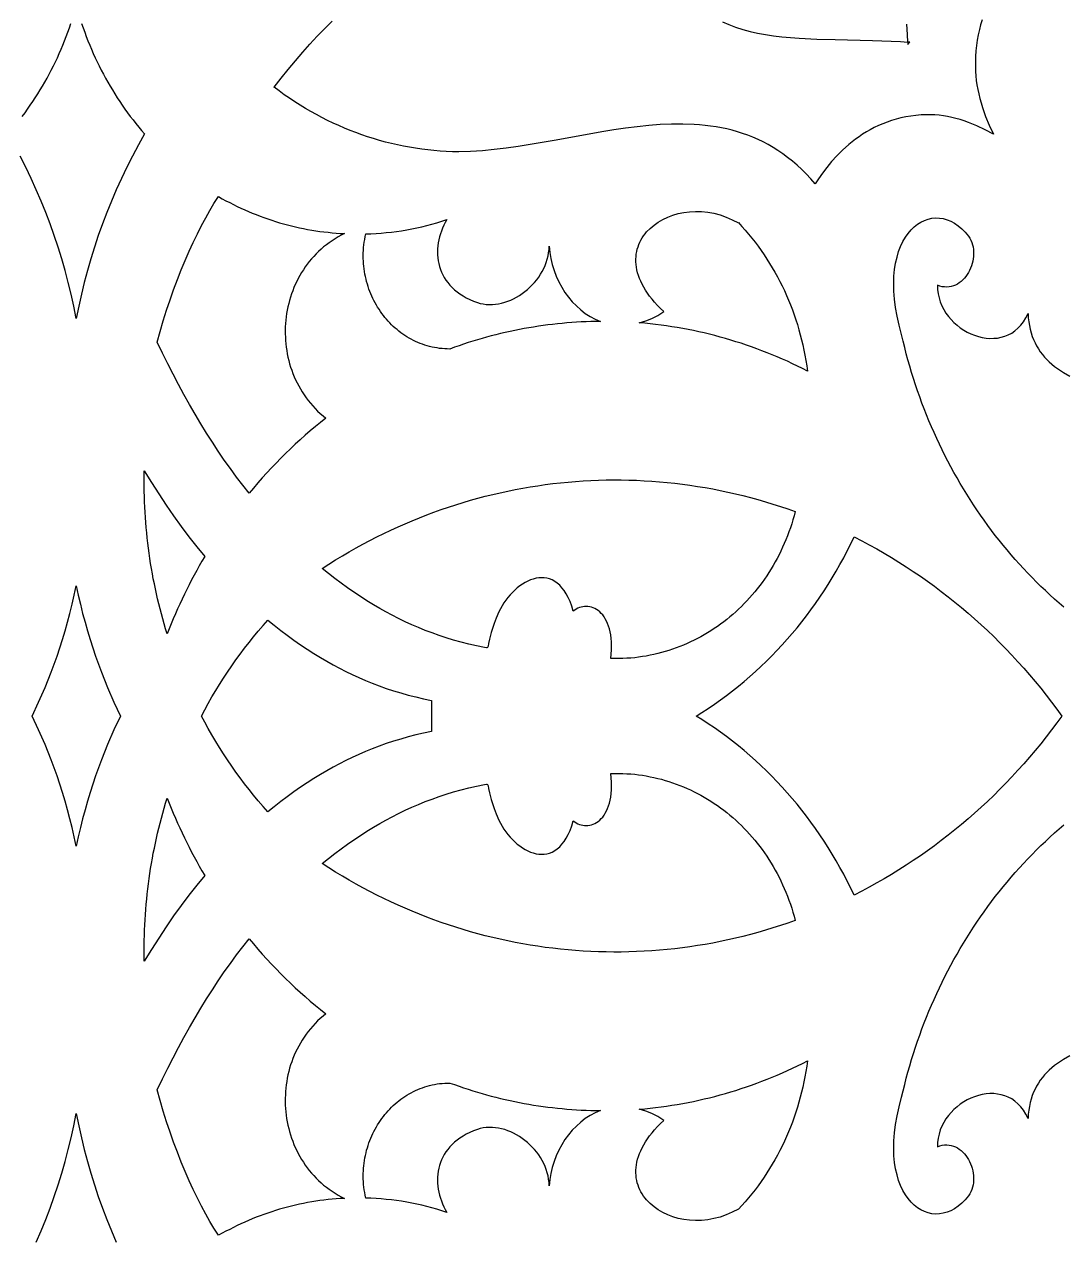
# Model space of a CAD drawing. Extents: x 2655 to 3655, y -2457 to -457.
# Drawn here: x 3139 to 3453.5, y -2090.3 to -1721.8 of the extents above; entities that cross this region are included whole.
import ezdxf

# ---------------------------------------------------------------- set-up
doc = ezdxf.new("R2010")
doc.units = 0
doc.layers.add('LAYER_1', color=18, linetype='CONTINUOUS')

msp = doc.modelspace()

# ---------------------------------------------------------------- linework, layer by layer
at = {"layer": 'LAYER_1'}
for points in [[(3428.84, -1720.48), (3428.41, -1721.94), (3428.02, -1723.45), (3427.68, -1725), (3427.39, -1726.59), (3427.16, -1728.22), (3426.98, -1729.89), (3426.86, -1731.6), (3426.81, -1733.36), (3426.81, -1733.36), (3426.81, -1734.72), (3426.85, -1736.09), (3426.95, -1737.45), (3427.1, -1738.82), (3427.29, -1740.18), (3427.54, -1741.54), (3427.82, -1742.9), (3428.15, -1744.26), (3428.53, -1745.62), (3428.95, -1746.98), (3429.9, -1749.69), (3431.01, -1752.39), (3432.26, -1755.09), (3429.76, -1753.74), (3427.25, -1752.55), (3424.73, -1751.52), (3423.46, -1751.07), (3422.2, -1750.67), (3420.94, -1750.31), (3419.67, -1750), (3418.4, -1749.74), (3417.14, -1749.53), (3415.87, -1749.37), (3414.6, -1749.27), (3413.33, -1749.22), (3412.06, -1749.22), (3412.06, -1749.22), (3410.43, -1749.28), (3408.84, -1749.41), (3407.28, -1749.6), (3405.77, -1749.85), (3404.29, -1750.16), (3402.85, -1750.52), (3401.45, -1750.94), (3400.09, -1751.41), (3398.77, -1751.93), (3397.48, -1752.49), (3396.23, -1753.09), (3395.02, -1753.73), (3393.84, -1754.4), (3392.7, -1755.11), (3391.6, -1755.85), (3390.54, -1756.62), (3388.52, -1758.22), (3386.64, -1759.89), (3384.91, -1761.62), (3383.32, -1763.37), (3381.87, -1765.13), (3380.56, -1766.87), (3379.38, -1768.57), (3378.37, -1770.17), (3378.35, -1770.08), (3377, -1768.56), (3375.63, -1767.11), (3374.25, -1765.74), (3372.85, -1764.45), (3371.43, -1763.24), (3369.99, -1762.1), (3368.54, -1761.03), (3367.07, -1760.03), (3365.59, -1759.1), (3364.09, -1758.24), (3362.57, -1757.44), (3361.05, -1756.71), (3359.5, -1756.03), (3357.94, -1755.42), (3356.37, -1754.86), (3354.79, -1754.36), (3353.19, -1753.92), (3351.58, -1753.52), (3349.96, -1753.18), (3348.33, -1752.88), (3346.69, -1752.63), (3345.03, -1752.43), (3343.36, -1752.27), (3341.69, -1752.15), (3338.31, -1752.02), (3334.89, -1752.04), (3331.44, -1752.19), (3327.95, -1752.46), (3324.44, -1752.82), (3320.91, -1753.27), (3317.35, -1753.79), (3313.77, -1754.37), (3306.58, -1755.64), (3299.34, -1756.96), (3292.08, -1758.22), (3288.46, -1758.79), (3284.83, -1759.3), (3281.22, -1759.73), (3277.61, -1760.08), (3274.02, -1760.33), (3270.45, -1760.46), (3268.57, -1760.42), (3266.69, -1760.34), (3264.82, -1760.22), (3262.96, -1760.07), (3261.09, -1759.87), (3259.24, -1759.64), (3257.39, -1759.37), (3255.55, -1759.06), (3253.71, -1758.72), (3251.88, -1758.34), (3250.06, -1757.92), (3248.25, -1757.46), (3246.45, -1756.97), (3244.66, -1756.44), (3242.87, -1755.87), (3241.1, -1755.27), (3239.34, -1754.63), (3237.59, -1753.96), (3235.85, -1753.25), (3234.13, -1752.5), (3232.41, -1751.72), (3230.71, -1750.91), (3229.03, -1750.06), (3227.36, -1749.17), (3225.7, -1748.25), (3224.06, -1747.29), (3222.43, -1746.3), (3220.82, -1745.28), (3219.23, -1744.22), (3217.66, -1743.13), (3216.1, -1742.01), (3214.59, -1740.87), (3216.71, -1738.16), (3218.87, -1735.47), (3221.05, -1732.85), (3223.24, -1730.29), (3225.44, -1727.81), (3227.66, -1725.4), (3229.89, -1723.07), (3232.13, -1720.83)], [(3156.33, -1721.54), (3156.78, -1722.87), (3157.25, -1724.19), (3157.74, -1725.5), (3158.24, -1726.81), (3158.76, -1728.1), (3159.3, -1729.39), (3159.86, -1730.66), (3160.43, -1731.93), (3161.02, -1733.19), (3161.63, -1734.44), (3162.26, -1735.67), (3162.9, -1736.9), (3163.56, -1738.12), (3164.23, -1739.33), (3164.92, -1740.53), (3165.63, -1741.71), (3166.36, -1742.89), (3167.1, -1744.05), (3167.85, -1745.2), (3168.63, -1746.34), (3169.42, -1747.47), (3170.22, -1748.59), (3171.04, -1749.69), (3171.88, -1750.78), (3172.73, -1751.86), (3173.59, -1752.93), (3174.47, -1753.98), (3175.37, -1755.02), (3173.5, -1758.36), (3171.71, -1761.72), (3170, -1765.1), (3168.37, -1768.49), (3166.81, -1771.91), (3165.34, -1775.34), (3163.94, -1778.8), (3162.62, -1782.27), (3161.38, -1785.77), (3160.21, -1789.28), (3159.11, -1792.82), (3158.09, -1796.38), (3157.14, -1799.96), (3156.26, -1803.56), (3155.45, -1807.19), (3154.71, -1810.84), (3153.96, -1807.19), (3153.15, -1803.56), (3152.27, -1799.96), (3151.32, -1796.38), (3150.3, -1792.82), (3149.2, -1789.28), (3148.03, -1785.77), (3146.79, -1782.27), (3145.47, -1778.8), (3144.07, -1775.34), (3142.6, -1771.91), (3141.04, -1768.49), (3139.41, -1765.1), (3137.7, -1761.72)], [(3138.37, -1749.69), (3139.19, -1748.59), (3139.99, -1747.47), (3140.78, -1746.34), (3141.56, -1745.2), (3142.31, -1744.05), (3143.05, -1742.89), (3143.78, -1741.71), (3144.49, -1740.53), (3145.18, -1739.33), (3145.85, -1738.12), (3146.51, -1736.9), (3147.15, -1735.67), (3147.78, -1734.44), (3148.39, -1733.19), (3148.98, -1731.93), (3149.55, -1730.66), (3150.11, -1729.39), (3150.65, -1728.1), (3151.17, -1726.81), (3151.67, -1725.5), (3152.16, -1724.19), (3152.63, -1722.87), (3153.08, -1721.54)], [(3350.31, -1721.04), (3352.24, -1721.93), (3354.27, -1722.72), (3356.4, -1723.41), (3358.61, -1724.01), (3360.91, -1724.52), (3363.29, -1724.95), (3365.74, -1725.31), (3368.25, -1725.61), (3370.82, -1725.85), (3373.45, -1726.04), (3378.83, -1726.31), (3384.36, -1726.47), (3395.67, -1726.73), (3401.34, -1726.93), (3404.17, -1727.08), (3406.37, -1727.23), (3406.41, -1727.89), (3406.69, -1727.58), (3406.98, -1727.27), (3406.37, -1727.23), (3406.23, -1724.87), (3406.09, -1721.83)], [(3453.62, -1898.28), (3452.2, -1897.06), (3450.79, -1895.82), (3449.4, -1894.55), (3448.03, -1893.27), (3446.67, -1891.97), (3445.33, -1890.66), (3444, -1889.32), (3442.7, -1887.97), (3441.41, -1886.6), (3440.13, -1885.21), (3438.88, -1883.8), (3437.64, -1882.38), (3436.42, -1880.94), (3435.21, -1879.49), (3434.03, -1878.01), (3432.86, -1876.53), (3431.71, -1875.02), (3430.58, -1873.5), (3429.47, -1871.97), (3428.38, -1870.41), (3427.3, -1868.85), (3426.25, -1867.27), (3425.21, -1865.67), (3424.19, -1864.06), (3423.2, -1862.44), (3422.22, -1860.8), (3421.26, -1859.14), (3420.32, -1857.48), (3419.4, -1855.79), (3418.5, -1854.1), (3417.62, -1852.39), (3416.76, -1850.67), (3415.93, -1848.94), (3415.11, -1847.19), (3414.31, -1845.44), (3413.54, -1843.67), (3412.78, -1841.88), (3412.05, -1840.09), (3411.34, -1838.28), (3410.65, -1836.47), (3409.98, -1834.64), (3409.33, -1832.8), (3408.7, -1830.95), (3408.1, -1829.09), (3407.52, -1827.22), (3406.96, -1825.33), (3406.42, -1823.44), (3405.91, -1821.54), (3405.42, -1819.63), (3404.95, -1817.71), (3404.51, -1815.78), (3403.74, -1812.91), (3403.12, -1810.16), (3402.66, -1807.52), (3402.34, -1804.99), (3402.16, -1802.58), (3402.11, -1800.28), (3402.19, -1798.1), (3402.38, -1796.05), (3402.69, -1794.11), (3403.1, -1792.3), (3403.6, -1790.61), (3404.2, -1789.04), (3404.88, -1787.6), (3405.64, -1786.29), (3406.47, -1785.11), (3407.36, -1784.06), (3408.3, -1783.14), (3409.3, -1782.35), (3410.34, -1781.7), (3411.42, -1781.18), (3412.52, -1780.79), (3413.65, -1780.55), (3414.8, -1780.45), (3415.95, -1780.48), (3417.11, -1780.66), (3418.26, -1780.98), (3419.4, -1781.45), (3420.52, -1782.06), (3421.62, -1782.82), (3422.68, -1783.72), (3423.71, -1784.78), (3424.69, -1785.99), (3424.69, -1785.99), (3425.1, -1786.59), (3425.44, -1787.21), (3425.72, -1787.87), (3425.95, -1788.54), (3426.12, -1789.24), (3426.23, -1789.95), (3426.29, -1790.66), (3426.3, -1791.39), (3426.26, -1792.12), (3426.17, -1792.84), (3426.04, -1793.57), (3425.86, -1794.28), (3425.64, -1794.98), (3425.37, -1795.67), (3425.07, -1796.33), (3424.72, -1796.97), (3424.34, -1797.58), (3423.93, -1798.16), (3423.48, -1798.71), (3423, -1799.21), (3422.49, -1799.67), (3421.95, -1800.09), (3421.38, -1800.45), (3420.79, -1800.76), (3420.17, -1801.01), (3419.53, -1801.2), (3418.87, -1801.32), (3418.19, -1801.38), (3417.5, -1801.35), (3416.79, -1801.25), (3416.06, -1801.07), (3415.32, -1800.8), (3415.32, -1800.8), (3415.37, -1802.13), (3415.54, -1803.42), (3415.82, -1804.68), (3416.2, -1805.89), (3416.68, -1807.05), (3417.26, -1808.17), (3417.92, -1809.24), (3418.65, -1810.25), (3419.46, -1811.2), (3420.33, -1812.1), (3421.26, -1812.92), (3422.25, -1813.68), (3423.28, -1814.37), (3424.35, -1814.98), (3425.45, -1815.51), (3426.57, -1815.97), (3427.72, -1816.34), (3428.88, -1816.61), (3430.04, -1816.8), (3431.21, -1816.9), (3432.36, -1816.89), (3433.51, -1816.79), (3434.63, -1816.57), (3435.73, -1816.25), (3436.79, -1815.82), (3437.82, -1815.28), (3438.79, -1814.62), (3439.72, -1813.83), (3440.58, -1812.92), (3441.38, -1811.88), (3442.11, -1810.72), (3442.76, -1809.41), (3442.76, -1809.41), (3442.83, -1810.66), (3442.97, -1811.87), (3443.16, -1813.04), (3443.4, -1814.16), (3443.69, -1815.24), (3444.03, -1816.29), (3444.43, -1817.29), (3444.87, -1818.26), (3445.36, -1819.18), (3445.89, -1820.08), (3446.47, -1820.94), (3447.09, -1821.76), (3447.75, -1822.55), (3448.46, -1823.31), (3449.2, -1824.04), (3449.99, -1824.74), (3450.81, -1825.41), (3451.67, -1826.06), (3453.49, -1827.26), (3455.44, -1828.37)], [(3455.44, -2034.06), (3453.49, -2035.17), (3451.67, -2036.37), (3450.81, -2037.02), (3449.99, -2037.69), (3449.2, -2038.39), (3448.46, -2039.12), (3447.75, -2039.88), (3447.09, -2040.67), (3446.47, -2041.49), (3445.89, -2042.35), (3445.36, -2043.25), (3444.87, -2044.18), (3444.43, -2045.14), (3444.03, -2046.15), (3443.69, -2047.19), (3443.4, -2048.27), (3443.16, -2049.39), (3442.97, -2050.56), (3442.83, -2051.77), (3442.76, -2053.02), (3442.76, -2053.02), (3442.11, -2051.72), (3441.38, -2050.55), (3440.58, -2049.51), (3439.72, -2048.6), (3438.79, -2047.82), (3437.82, -2047.15), (3436.79, -2046.61), (3435.73, -2046.18), (3434.63, -2045.86), (3433.51, -2045.65), (3432.36, -2045.54), (3431.21, -2045.54), (3430.04, -2045.63), (3428.88, -2045.82), (3427.72, -2046.1), (3426.57, -2046.46), (3425.45, -2046.92), (3424.35, -2047.45), (3423.28, -2048.06), (3422.25, -2048.75), (3421.26, -2049.51), (3420.33, -2050.34), (3419.46, -2051.23), (3418.65, -2052.18), (3417.92, -2053.19), (3417.26, -2054.26), (3416.68, -2055.38), (3416.2, -2056.54), (3415.82, -2057.76), (3415.54, -2059.01), (3415.37, -2060.3), (3415.32, -2061.63), (3415.32, -2061.63), (3416.06, -2061.36), (3416.79, -2061.18), (3417.5, -2061.08), (3418.19, -2061.06), (3418.87, -2061.11), (3419.53, -2061.23), (3420.17, -2061.42), (3420.79, -2061.67), (3421.38, -2061.98), (3421.95, -2062.34), (3422.49, -2062.76), (3423, -2063.22), (3423.48, -2063.72), (3423.93, -2064.27), (3424.34, -2064.85), (3424.72, -2065.46), (3425.07, -2066.1), (3425.37, -2066.77), (3425.64, -2067.45), (3425.86, -2068.15), (3426.04, -2068.86), (3426.17, -2069.59), (3426.26, -2070.31), (3426.3, -2071.04), (3426.29, -2071.77), (3426.23, -2072.49), (3426.12, -2073.19), (3425.95, -2073.89), (3425.72, -2074.56), (3425.44, -2075.22), (3425.1, -2075.85), (3424.69, -2076.44), (3424.69, -2076.44), (3423.71, -2077.65), (3422.68, -2078.71), (3421.62, -2079.62), (3420.52, -2080.37), (3419.4, -2080.99), (3418.26, -2081.45), (3417.11, -2081.77), (3415.95, -2081.95), (3414.8, -2081.99), (3413.65, -2081.88), (3412.52, -2081.64), (3411.42, -2081.25), (3410.34, -2080.74), (3409.3, -2080.08), (3408.3, -2079.29), (3407.36, -2078.37), (3406.47, -2077.32), (3405.64, -2076.14), (3404.88, -2074.83), (3404.2, -2073.39), (3403.6, -2071.82), (3403.1, -2070.13), (3402.69, -2068.32), (3402.38, -2066.38), (3402.19, -2064.33), (3402.11, -2062.15), (3402.16, -2059.86), (3402.34, -2057.44), (3402.66, -2054.92), (3403.12, -2052.27), (3403.74, -2049.52), (3404.51, -2046.65), (3404.95, -2044.72), (3405.42, -2042.8), (3405.91, -2040.89), (3406.42, -2038.99), (3406.96, -2037.1), (3407.52, -2035.22), (3408.1, -2033.34), (3408.7, -2031.48), (3409.33, -2029.63), (3409.98, -2027.79), (3410.65, -2025.97), (3411.34, -2024.15), (3412.05, -2022.34), (3412.78, -2020.55), (3413.54, -2018.77), (3414.31, -2017), (3415.11, -2015.24), (3415.93, -2013.49), (3416.76, -2011.76), (3417.62, -2010.04), (3418.5, -2008.33), (3419.4, -2006.64), (3420.32, -2004.96), (3421.26, -2003.29), (3422.22, -2001.64), (3423.2, -2000), (3424.19, -1998.37), (3425.21, -1996.76), (3426.25, -1995.16), (3427.3, -1993.58), (3428.38, -1992.02), (3429.47, -1990.47), (3430.58, -1988.93), (3431.71, -1987.41), (3432.86, -1985.91), (3434.03, -1984.42), (3435.21, -1982.94), (3436.42, -1981.49), (3437.64, -1980.05), (3438.88, -1978.63), (3440.13, -1977.22), (3441.41, -1975.83), (3442.7, -1974.46), (3444, -1973.11), (3445.33, -1971.78), (3446.67, -1970.46), (3448.03, -1969.16), (3449.4, -1967.88), (3450.79, -1966.62), (3452.2, -1965.37), (3453.62, -1964.15)], [(3142.6, -2090.52), (3144.07, -2087.09), (3145.47, -2083.63), (3146.79, -2080.16), (3148.03, -2076.66), (3149.2, -2073.15), (3150.3, -2069.61), (3151.32, -2066.05), (3152.27, -2062.47), (3153.15, -2058.87), (3153.96, -2055.24), (3154.71, -2051.59), (3155.45, -2055.24), (3156.26, -2058.87), (3157.14, -2062.47), (3158.09, -2066.05), (3159.11, -2069.61), (3160.21, -2073.15), (3161.38, -2076.66), (3162.62, -2080.16), (3163.94, -2083.63), (3165.34, -2087.09), (3166.81, -2090.52)]]:
    msp.add_lwpolyline(points, dxfattribs=at)
for points in [[(3214.59, -1740.87), (3214.56, -1740.91), (3214.56, -1740.85)], [(3198.89, -1774.62), (3200.01, -1775.23), (3201.13, -1775.81), (3202.25, -1776.39), (3203.39, -1776.94), (3204.53, -1777.48), (3205.67, -1778), (3206.83, -1778.5), (3207.98, -1778.98), (3209.15, -1779.45), (3210.32, -1779.9), (3211.49, -1780.33), (3212.67, -1780.75), (3213.86, -1781.14), (3215.05, -1781.52), (3216.24, -1781.88), (3217.44, -1782.23), (3218.65, -1782.55), (3219.86, -1782.86), (3221.07, -1783.15), (3222.29, -1783.42), (3223.51, -1783.67), (3224.73, -1783.91), (3225.95, -1784.12), (3227.18, -1784.32), (3228.42, -1784.5), (3229.65, -1784.66), (3230.89, -1784.8), (3232.13, -1784.93), (3233.37, -1785.04), (3234.62, -1785.12), (3235.87, -1785.19), (3234.89, -1785.68), (3233.94, -1786.2), (3233.01, -1786.75), (3232.11, -1787.33), (3231.24, -1787.94), (3230.39, -1788.57), (3229.57, -1789.22), (3228.78, -1789.9), (3228.02, -1790.61), (3227.28, -1791.34), (3226.57, -1792.08), (3225.89, -1792.85), (3225.23, -1793.65), (3224.61, -1794.46), (3224.01, -1795.28), (3223.44, -1796.13), (3222.89, -1796.99), (3222.37, -1797.87), (3221.89, -1798.77), (3221.43, -1799.68), (3220.99, -1800.6), (3220.59, -1801.54), (3220.21, -1802.48), (3219.87, -1803.44), (3219.55, -1804.41), (3219.26, -1805.39), (3219, -1806.37), (3218.76, -1807.37), (3218.56, -1808.37), (3218.38, -1809.37), (3218.24, -1810.39), (3218.12, -1811.4), (3218.03, -1812.42), (3217.97, -1813.44), (3217.95, -1814.47), (3217.95, -1815.49), (3217.98, -1816.52), (3218.03, -1817.54), (3218.12, -1818.56), (3218.24, -1819.58), (3218.39, -1820.6), (3218.57, -1821.61), (3218.78, -1822.62), (3219.02, -1823.62), (3219.28, -1824.61), (3219.58, -1825.6), (3219.91, -1826.57), (3220.27, -1827.54), (3220.66, -1828.5), (3221.08, -1829.45), (3221.54, -1830.39), (3222.02, -1831.31), (3222.53, -1832.22), (3223.08, -1833.11), (3223.65, -1833.99), (3224.26, -1834.86), (3224.89, -1835.71), (3225.56, -1836.54), (3226.26, -1837.35), (3227, -1838.14), (3227.76, -1838.91), (3228.55, -1839.66), (3229.38, -1840.39), (3230.24, -1841.09), (3228.65, -1842.35), (3227.08, -1843.62), (3225.53, -1844.92), (3224, -1846.25), (3222.48, -1847.59), (3220.98, -1848.96), (3219.5, -1850.35), (3218.04, -1851.76), (3216.59, -1853.19), (3215.16, -1854.64), (3213.75, -1856.11), (3212.36, -1857.61), (3210.99, -1859.12), (3209.64, -1860.66), (3208.31, -1862.22), (3206.99, -1863.79), (3205.09, -1861.36), (3203.21, -1858.88), (3201.35, -1856.33), (3199.51, -1853.73), (3197.69, -1851.07), (3195.9, -1848.36), (3194.13, -1845.59), (3192.38, -1842.76), (3190.66, -1839.87), (3188.96, -1836.93), (3187.28, -1833.93), (3185.62, -1830.88), (3183.98, -1827.77), (3182.37, -1824.6), (3180.78, -1821.37), (3179.21, -1818.09), (3180.1, -1814.82), (3181.04, -1811.59), (3182.04, -1808.39), (3183.09, -1805.25), (3184.18, -1802.16), (3185.31, -1799.13), (3186.47, -1796.18), (3187.67, -1793.31), (3188.88, -1790.53), (3190.12, -1787.84), (3191.36, -1785.25), (3192.62, -1782.78), (3193.88, -1780.43), (3195.14, -1778.21), (3196.38, -1776.12), (3197.79, -1774)], [(3343.96, -1778.53), (3345.81, -1778.72), (3347.67, -1779.05), (3349.54, -1779.53), (3351.4, -1780.17), (3353.25, -1780.97), (3355.08, -1781.93), (3355.08, -1781.87), (3356.14, -1783.01), (3357.17, -1784.18), (3358.18, -1785.36), (3359.16, -1786.56), (3360.13, -1787.79), (3361.06, -1789.03), (3361.97, -1790.3), (3362.86, -1791.58), (3363.72, -1792.88), (3364.55, -1794.2), (3365.36, -1795.53), (3366.14, -1796.89), (3366.9, -1798.26), (3367.63, -1799.64), (3368.33, -1801.04), (3369.01, -1802.46), (3369.65, -1803.89), (3370.28, -1805.33), (3370.87, -1806.79), (3371.44, -1808.26), (3371.97, -1809.74), (3372.48, -1811.24), (3372.97, -1812.75), (3373.42, -1814.27), (3373.84, -1815.8), (3374.24, -1817.34), (3374.61, -1818.89), (3374.94, -1820.45), (3375.25, -1822.02), (3375.53, -1823.6), (3375.77, -1825.19), (3375.99, -1826.78), (3374.49, -1826.02), (3372.98, -1825.28), (3371.46, -1824.56), (3369.94, -1823.85), (3368.41, -1823.17), (3366.87, -1822.51), (3365.33, -1821.86), (3363.78, -1821.24), (3362.22, -1820.63), (3360.66, -1820.04), (3359.09, -1819.48), (3357.52, -1818.93), (3355.94, -1818.4), (3354.35, -1817.9), (3352.76, -1817.41), (3351.16, -1816.94), (3349.56, -1816.49), (3347.96, -1816.07), (3346.35, -1815.66), (3344.74, -1815.27), (3343.12, -1814.9), (3341.49, -1814.55), (3339.87, -1814.23), (3338.24, -1813.92), (3336.6, -1813.63), (3334.97, -1813.37), (3333.32, -1813.12), (3331.68, -1812.89), (3330.03, -1812.69), (3328.38, -1812.5), (3326.73, -1812.34), (3325.08, -1812.2), (3327.04, -1811.63), (3328.85, -1810.87), (3330.67, -1809.93), (3332.5, -1808.8), (3332.5, -1808.8), (3331.52, -1807.86), (3330.6, -1806.92), (3329.75, -1805.98), (3328.96, -1805.05), (3328.23, -1804.13), (3327.57, -1803.21), (3326.97, -1802.3), (3326.43, -1801.4), (3325.95, -1800.5), (3325.53, -1799.62), (3325.16, -1798.74), (3324.85, -1797.87), (3324.59, -1797.02), (3324.38, -1796.17), (3324.23, -1795.34), (3324.13, -1794.52), (3324.08, -1793.72), (3324.07, -1792.92), (3324.11, -1792.14), (3324.2, -1791.38), (3324.33, -1790.63), (3324.51, -1789.9), (3324.73, -1789.19), (3324.98, -1788.49), (3325.28, -1787.81), (3325.62, -1787.15), (3325.99, -1786.51), (3326.4, -1785.88), (3326.85, -1785.28), (3327.33, -1784.7), (3328.38, -1783.61), (3329.56, -1782.61), (3330.84, -1781.7), (3332.23, -1780.9), (3333.71, -1780.2), (3335.27, -1779.61), (3336.9, -1779.15), (3338.59, -1778.8), (3340.34, -1778.58), (3342.13, -1778.48)], [(3266.37, -1781.79), (3265.94, -1782.65), (3265.55, -1783.52), (3265.21, -1784.4), (3264.9, -1785.29), (3264.65, -1786.19), (3264.43, -1787.09), (3264.26, -1788), (3264.14, -1788.91), (3264.06, -1789.81), (3264.04, -1790.72), (3264.06, -1791.62), (3264.13, -1792.52), (3264.25, -1793.41), (3264.42, -1794.28), (3264.65, -1795.15), (3264.93, -1796.01), (3265.26, -1796.85), (3265.65, -1797.67), (3266.09, -1798.48), (3266.59, -1799.26), (3267.15, -1800.02), (3267.77, -1800.76), (3268.44, -1801.48), (3269.18, -1802.16), (3269.98, -1802.82), (3270.83, -1803.44), (3271.76, -1804.03), (3272.74, -1804.59), (3273.79, -1805.11), (3274.91, -1805.59), (3276.09, -1806.03), (3276.09, -1806.03), (3276.98, -1806.3), (3277.88, -1806.49), (3278.79, -1806.61), (3279.72, -1806.67), (3280.65, -1806.66), (3281.58, -1806.58), (3282.51, -1806.44), (3283.44, -1806.24), (3284.36, -1805.99), (3285.28, -1805.68), (3286.19, -1805.31), (3287.08, -1804.89), (3287.96, -1804.43), (3288.81, -1803.91), (3289.65, -1803.35), (3290.46, -1802.75), (3291.25, -1802.11), (3292, -1801.43), (3292.72, -1800.71), (3293.41, -1799.96), (3294.05, -1799.17), (3294.66, -1798.35), (3295.22, -1797.51), (3295.73, -1796.64), (3296.2, -1795.74), (3296.61, -1794.83), (3296.96, -1793.89), (3297.26, -1792.93), (3297.5, -1791.96), (3297.67, -1790.97), (3297.78, -1789.98), (3297.82, -1788.97), (3298.01, -1790.87), (3298.33, -1792.74), (3298.77, -1794.57), (3299.32, -1796.37), (3299.99, -1798.11), (3300.76, -1799.8), (3301.64, -1801.42), (3302.61, -1802.97), (3303.67, -1804.43), (3304.83, -1805.81), (3306.06, -1807.09), (3307.38, -1808.27), (3308.77, -1809.33), (3310.24, -1810.27), (3311.77, -1811.09), (3313.36, -1811.76), (3311.91, -1811.78), (3310.45, -1811.82), (3309, -1811.87), (3307.55, -1811.93), (3306.1, -1812.01), (3304.65, -1812.11), (3303.2, -1812.22), (3301.76, -1812.35), (3300.31, -1812.5), (3298.87, -1812.66), (3297.43, -1812.83), (3295.99, -1813.03), (3294.55, -1813.23), (3293.12, -1813.46), (3291.69, -1813.69), (3290.26, -1813.95), (3288.83, -1814.22), (3287.4, -1814.5), (3285.98, -1814.8), (3284.56, -1815.12), (3283.14, -1815.45), (3281.73, -1815.8), (3280.32, -1816.16), (3278.91, -1816.54), (3277.51, -1816.93), (3276.11, -1817.34), (3274.71, -1817.77), (3273.32, -1818.2), (3271.93, -1818.66), (3270.54, -1819.13), (3269.16, -1819.61), (3267.78, -1820.12), (3266.99, -1820.1), (3266.2, -1820.07), (3265.43, -1820), (3264.66, -1819.92), (3263.89, -1819.81), (3263.14, -1819.68), (3262.39, -1819.52), (3261.65, -1819.35), (3260.92, -1819.15), (3260.2, -1818.93), (3259.49, -1818.68), (3258.79, -1818.42), (3258.1, -1818.14), (3257.41, -1817.83), (3256.74, -1817.51), (3256.08, -1817.17), (3255.43, -1816.81), (3254.79, -1816.43), (3254.17, -1816.03), (3253.55, -1815.61), (3252.95, -1815.18), (3252.36, -1814.72), (3251.78, -1814.26), (3251.21, -1813.77), (3250.66, -1813.27), (3250.12, -1812.76), (3249.6, -1812.22), (3249.08, -1811.68), (3248.59, -1811.12), (3248.11, -1810.54), (3247.64, -1809.95), (3247.19, -1809.35), (3246.75, -1808.74), (3246.33, -1808.11), (3245.92, -1807.47), (3245.53, -1806.82), (3245.16, -1806.16), (3244.8, -1805.48), (3244.46, -1804.8), (3244.14, -1804.1), (3243.84, -1803.4), (3243.55, -1802.68), (3243.28, -1801.96), (3243.03, -1801.22), (3242.8, -1800.48), (3242.59, -1799.73), (3242.4, -1798.98), (3242.22, -1798.21), (3242.07, -1797.44), (3241.93, -1796.66), (3241.82, -1795.88), (3241.73, -1795.09), (3241.65, -1794.29), (3241.6, -1793.49), (3241.57, -1792.68), (3241.57, -1791.87), (3241.58, -1791.06), (3241.62, -1790.24), (3241.68, -1789.42), (3241.76, -1788.6), (3241.86, -1787.77), (3241.99, -1786.94), (3242.14, -1786.11), (3242.32, -1785.28), (3243.88, -1785.23), (3245.43, -1785.15), (3246.99, -1785.04), (3248.54, -1784.89), (3250.09, -1784.72), (3251.64, -1784.53), (3253.18, -1784.3), (3254.72, -1784.04), (3256.25, -1783.75), (3257.78, -1783.44), (3259.3, -1783.1), (3260.82, -1782.72), (3262.33, -1782.32), (3263.84, -1781.89), (3265.34, -1781.44), (3266.83, -1780.95)], [(3177.46, -1860.53), (3179.66, -1864), (3181.89, -1867.38), (3184.15, -1870.67), (3186.45, -1873.87), (3188.79, -1876.99), (3191.16, -1880.02), (3193.57, -1882.96), (3192.75, -1884.35), (3191.94, -1885.76), (3191.15, -1887.17), (3190.38, -1888.6), (3189.61, -1890.03), (3188.87, -1891.47), (3188.13, -1892.92), (3187.41, -1894.38), (3186.71, -1895.84), (3186.02, -1897.32), (3185.35, -1898.8), (3184.69, -1900.29), (3184.04, -1901.79), (3183.41, -1903.29), (3182.79, -1904.8), (3182.19, -1906.32), (3181.74, -1904.83), (3181.3, -1903.33), (3180.87, -1901.83), (3180.46, -1900.33), (3180.07, -1898.82), (3179.69, -1897.3), (3179.32, -1895.79), (3178.98, -1894.26), (3178.64, -1892.74), (3178.33, -1891.21), (3178.02, -1889.68), (3177.74, -1888.14), (3177.47, -1886.6), (3177.21, -1885.06), (3176.97, -1883.52), (3176.75, -1881.97), (3176.54, -1880.42), (3176.35, -1878.87), (3176.17, -1877.32), (3176.01, -1875.76), (3175.86, -1874.2), (3175.73, -1872.64), (3175.62, -1871.08), (3175.52, -1869.52), (3175.44, -1867.95), (3175.37, -1866.39), (3175.32, -1864.82), (3175.28, -1863.25), (3175.26, -1861.69), (3175.26, -1860.12), (3175.27, -1858.55), (3175.3, -1856.97)], [(3319.66, -1859.76), (3321.97, -1859.8), (3324.28, -1859.87), (3326.59, -1859.98), (3328.9, -1860.13), (3331.21, -1860.3), (3333.52, -1860.52), (3335.82, -1860.76), (3338.13, -1861.04), (3340.43, -1861.35), (3342.73, -1861.7), (3345.03, -1862.08), (3347.32, -1862.5), (3349.61, -1862.94), (3351.9, -1863.43), (3354.19, -1863.95), (3356.47, -1864.5), (3358.74, -1865.08), (3361.01, -1865.7), (3363.28, -1866.36), (3365.54, -1867.05), (3367.79, -1867.77), (3370.04, -1868.53), (3372.28, -1869.32), (3371.95, -1870.58), (3371.59, -1871.82), (3371.22, -1873.05), (3370.82, -1874.27), (3370.4, -1875.47), (3369.95, -1876.66), (3369.49, -1877.84), (3369, -1879), (3368.49, -1880.15), (3367.96, -1881.28), (3367.41, -1882.4), (3366.83, -1883.5), (3366.24, -1884.59), (3365.63, -1885.66), (3365, -1886.71), (3364.35, -1887.75), (3363.68, -1888.78), (3362.99, -1889.78), (3362.28, -1890.77), (3361.56, -1891.74), (3360.82, -1892.7), (3360.06, -1893.64), (3359.28, -1894.56), (3358.49, -1895.46), (3357.68, -1896.34), (3356.85, -1897.2), (3356.01, -1898.05), (3355.15, -1898.88), (3354.28, -1899.68), (3353.39, -1900.47), (3352.49, -1901.24), (3351.57, -1901.98), (3350.64, -1902.71), (3349.69, -1903.42), (3348.74, -1904.1), (3347.76, -1904.77), (3346.78, -1905.41), (3345.78, -1906.03), (3344.78, -1906.63), (3343.76, -1907.21), (3342.72, -1907.77), (3341.68, -1908.3), (3340.63, -1908.81), (3339.56, -1909.3), (3338.49, -1909.76), (3337.4, -1910.2), (3336.31, -1910.62), (3335.2, -1911.01), (3334.09, -1911.38), (3332.97, -1911.72), (3331.83, -1912.04), (3330.7, -1912.33), (3329.55, -1912.6), (3328.39, -1912.85), (3327.23, -1913.06), (3326.06, -1913.25), (3324.89, -1913.42), (3323.71, -1913.56), (3322.52, -1913.67), (3321.33, -1913.75), (3320.13, -1913.81), (3318.92, -1913.84), (3317.71, -1913.85), (3316.5, -1913.82), (3316.5, -1913.82), (3316.63, -1912.47), (3316.7, -1911.19), (3316.71, -1909.97), (3316.67, -1908.81), (3316.59, -1907.72), (3316.45, -1906.69), (3316.28, -1905.73), (3316.06, -1904.82), (3315.8, -1903.98), (3315.51, -1903.19), (3315.18, -1902.47), (3314.82, -1901.8), (3314.44, -1901.19), (3314.02, -1900.63), (3313.59, -1900.14), (3313.13, -1899.69), (3312.66, -1899.31), (3312.16, -1898.97), (3311.66, -1898.69), (3311.15, -1898.46), (3310.63, -1898.28), (3310.1, -1898.16), (3309.57, -1898.08), (3309.04, -1898.05), (3308.52, -1898.07), (3308, -1898.14), (3307.48, -1898.25), (3306.98, -1898.41), (3306.49, -1898.62), (3306.02, -1898.87), (3305.56, -1899.16), (3305.13, -1899.5), (3305.13, -1899.5), (3304.66, -1897.97), (3304.15, -1896.59), (3303.6, -1895.34), (3303, -1894.23), (3302.37, -1893.24), (3301.71, -1892.37), (3301.01, -1891.62), (3300.28, -1890.98), (3299.53, -1890.46), (3298.76, -1890.04), (3297.97, -1889.72), (3297.16, -1889.5), (3296.35, -1889.38), (3295.52, -1889.35), (3294.68, -1889.4), (3293.85, -1889.53), (3293.01, -1889.75), (3292.18, -1890.04), (3291.35, -1890.4), (3290.53, -1890.82), (3289.73, -1891.31), (3288.94, -1891.86), (3288.17, -1892.46), (3287.42, -1893.11), (3286.7, -1893.81), (3286.01, -1894.56), (3285.34, -1895.34), (3284.71, -1896.15), (3284.12, -1897), (3283.57, -1897.87), (3283.07, -1898.76), (3282.61, -1899.68), (3281.83, -1901.58), (3281.19, -1903.25), (3280.68, -1904.71), (3280.28, -1905.96), (3279.75, -1907.93), (3279.48, -1909.26), (3279.32, -1910.08), (3279.24, -1910.32), (3279.15, -1910.48), (3279.01, -1910.56), (3278.83, -1910.58), (3278.24, -1910.49), (3275.83, -1909.99), (3273.47, -1909.44), (3271.16, -1908.85), (3268.9, -1908.22), (3266.69, -1907.55), (3264.52, -1906.84), (3262.39, -1906.09), (3260.3, -1905.29), (3258.25, -1904.46), (3256.23, -1903.59), (3254.24, -1902.67), (3252.27, -1901.72), (3250.34, -1900.73), (3248.42, -1899.7), (3246.53, -1898.64), (3244.65, -1897.53), (3242.66, -1896.31), (3240.68, -1895.04), (3238.71, -1893.73), (3236.77, -1892.38), (3234.84, -1890.99), (3232.93, -1889.55), (3231.03, -1888.07), (3229.15, -1886.54), (3231.17, -1885.24), (3233.21, -1883.97), (3235.26, -1882.72), (3237.32, -1881.52), (3239.4, -1880.34), (3241.48, -1879.19), (3243.58, -1878.08), (3245.69, -1877), (3247.81, -1875.95), (3249.94, -1874.94), (3252.09, -1873.96), (3254.24, -1873.01), (3256.4, -1872.09), (3258.57, -1871.2), (3260.76, -1870.35), (3262.95, -1869.53), (3265.14, -1868.74), (3267.35, -1867.99), (3269.57, -1867.27), (3271.79, -1866.58), (3274.02, -1865.92), (3276.26, -1865.3), (3278.5, -1864.71), (3280.75, -1864.15), (3283.01, -1863.63), (3285.27, -1863.14), (3287.54, -1862.68), (3289.81, -1862.25), (3292.08, -1861.86), (3294.37, -1861.5), (3296.65, -1861.18), (3298.94, -1860.88), (3301.23, -1860.62), (3303.53, -1860.4), (3305.83, -1860.21), (3308.13, -1860.05), (3310.43, -1859.92), (3312.74, -1859.83), (3315.05, -1859.77), (3317.35, -1859.75)], [(3392.42, -1878.19), (3394.71, -1879.4), (3396.98, -1880.66), (3399.23, -1881.95), (3401.47, -1883.28), (3403.68, -1884.64), (3405.87, -1886.03), (3408.04, -1887.46), (3410.19, -1888.93), (3412.32, -1890.42), (3414.43, -1891.96), (3416.51, -1893.52), (3418.57, -1895.12), (3420.61, -1896.75), (3422.63, -1898.41), (3424.62, -1900.1), (3426.59, -1901.83), (3428.54, -1903.59), (3430.46, -1905.38), (3432.36, -1907.2), (3434.23, -1909.05), (3436.08, -1910.93), (3437.9, -1912.84), (3439.69, -1914.78), (3441.46, -1916.75), (3443.2, -1918.74), (3444.92, -1920.77), (3446.6, -1922.83), (3448.26, -1924.91), (3449.9, -1927.03), (3451.5, -1929.17), (3452.99, -1931.22), (3451.5, -1933.26), (3449.9, -1935.41), (3448.26, -1937.52), (3446.6, -1939.6), (3444.92, -1941.66), (3443.2, -1943.69), (3441.46, -1945.69), (3439.69, -1947.65), (3437.9, -1949.6), (3436.08, -1951.51), (3434.23, -1953.39), (3432.36, -1955.24), (3430.46, -1957.06), (3428.54, -1958.84), (3426.59, -1960.6), (3424.62, -1962.33), (3422.63, -1964.02), (3420.61, -1965.68), (3418.57, -1967.31), (3416.51, -1968.91), (3414.43, -1970.48), (3412.32, -1972.01), (3410.19, -1973.5), (3408.04, -1974.97), (3405.87, -1976.4), (3403.68, -1977.79), (3401.47, -1979.15), (3399.23, -1980.48), (3396.98, -1981.77), (3394.71, -1983.03), (3392.42, -1984.25), (3390.11, -1985.43), (3389.1, -1983.3), (3388.04, -1981.2), (3386.96, -1979.12), (3385.84, -1977.06), (3384.68, -1975.03), (3383.5, -1973.03), (3382.27, -1971.05), (3381.02, -1969.09), (3379.74, -1967.16), (3378.42, -1965.26), (3377.07, -1963.39), (3375.69, -1961.54), (3374.28, -1959.72), (3372.84, -1957.93), (3371.36, -1956.17), (3369.86, -1954.44), (3368.33, -1952.74), (3366.77, -1951.07), (3365.18, -1949.43), (3363.57, -1947.82), (3361.93, -1946.24), (3360.25, -1944.69), (3358.56, -1943.18), (3356.83, -1941.7), (3355.08, -1940.25), (3353.31, -1938.84), (3351.5, -1937.46), (3349.68, -1936.12), (3347.83, -1934.81), (3345.95, -1933.54), (3344.05, -1932.3), (3342.32, -1931.22), (3344.05, -1930.13), (3345.95, -1928.9), (3347.83, -1927.62), (3349.68, -1926.31), (3351.5, -1924.97), (3353.31, -1923.59), (3355.08, -1922.18), (3356.83, -1920.73), (3358.56, -1919.25), (3360.25, -1917.74), (3361.93, -1916.19), (3363.57, -1914.61), (3365.18, -1913), (3366.77, -1911.36), (3368.33, -1909.69), (3369.86, -1907.99), (3371.36, -1906.26), (3372.84, -1904.5), (3374.28, -1902.71), (3375.69, -1900.89), (3377.07, -1899.04), (3378.42, -1897.17), (3379.74, -1895.27), (3381.02, -1893.34), (3382.27, -1891.39), (3383.5, -1889.41), (3384.68, -1887.4), (3385.84, -1885.37), (3386.96, -1883.31), (3388.04, -1881.23), (3389.1, -1879.13), (3390.11, -1877)], [(3155.31, -1894.64), (3155.95, -1897.41), (3156.63, -1900.14), (3157.35, -1902.82), (3158.1, -1905.45), (3158.88, -1908.03), (3159.69, -1910.57), (3160.53, -1913.07), (3161.4, -1915.51), (3162.29, -1917.91), (3163.21, -1920.26), (3164.16, -1922.57), (3166.12, -1927.05), (3168.1, -1931.22), (3166.12, -1935.39), (3164.16, -1939.86), (3163.21, -1942.17), (3162.29, -1944.52), (3161.4, -1946.92), (3160.53, -1949.36), (3159.69, -1951.86), (3158.88, -1954.4), (3158.1, -1956.98), (3157.35, -1959.62), (3156.63, -1962.3), (3155.95, -1965.02), (3155.31, -1967.79), (3154.71, -1970.62), (3154.1, -1967.79), (3153.46, -1965.02), (3152.78, -1962.3), (3152.06, -1959.62), (3151.32, -1956.98), (3150.54, -1954.4), (3149.73, -1951.86), (3148.88, -1949.36), (3148.02, -1946.92), (3147.12, -1944.52), (3146.2, -1942.17), (3145.25, -1939.86), (3143.29, -1935.39), (3141.31, -1931.22), (3143.29, -1927.05), (3145.25, -1922.57), (3146.2, -1920.26), (3147.12, -1917.91), (3148.02, -1915.51), (3148.88, -1913.07), (3149.73, -1910.57), (3150.54, -1908.03), (3151.32, -1905.45), (3152.06, -1902.82), (3152.78, -1900.14), (3153.46, -1897.41), (3154.1, -1894.64), (3154.71, -1891.82)], [(3214.62, -1903.76), (3216.57, -1905.29), (3218.54, -1906.78), (3220.53, -1908.23), (3222.53, -1909.63), (3224.56, -1910.98), (3226.6, -1912.29), (3228.66, -1913.55), (3230.53, -1914.66), (3232.43, -1915.72), (3234.34, -1916.75), (3236.28, -1917.74), (3238.24, -1918.69), (3240.23, -1919.6), (3242.25, -1920.48), (3244.3, -1921.31), (3246.39, -1922.11), (3248.52, -1922.86), (3250.69, -1923.57), (3252.9, -1924.24), (3255.16, -1924.87), (3257.47, -1925.46), (3259.83, -1926), (3262.24, -1926.51), (3262.24, -1931.22), (3262.24, -1935.92), (3259.83, -1936.43), (3257.47, -1936.97), (3255.16, -1937.56), (3252.9, -1938.19), (3250.69, -1938.86), (3248.52, -1939.57), (3246.39, -1940.33), (3244.3, -1941.12), (3242.25, -1941.95), (3240.23, -1942.83), (3238.24, -1943.74), (3236.28, -1944.69), (3234.34, -1945.68), (3232.43, -1946.71), (3230.53, -1947.77), (3228.66, -1948.88), (3226.6, -1950.14), (3224.56, -1951.45), (3222.53, -1952.8), (3220.53, -1954.2), (3218.54, -1955.65), (3216.57, -1957.14), (3214.62, -1958.68), (3212.68, -1960.26), (3211.23, -1958.6), (3209.8, -1956.92), (3208.39, -1955.22), (3207.01, -1953.49), (3205.65, -1951.74), (3204.33, -1949.97), (3203.02, -1948.18), (3201.75, -1946.36), (3200.5, -1944.53), (3199.28, -1942.67), (3198.08, -1940.79), (3196.91, -1938.89), (3195.77, -1936.97), (3194.66, -1935.03), (3193.58, -1933.07), (3192.59, -1931.22), (3193.58, -1929.36), (3194.66, -1927.4), (3195.77, -1925.46), (3196.91, -1923.54), (3198.08, -1921.64), (3199.28, -1919.76), (3200.5, -1917.91), (3201.75, -1916.07), (3203.02, -1914.25), (3204.33, -1912.46), (3205.65, -1910.69), (3207.01, -1908.94), (3208.39, -1907.21), (3209.8, -1905.51), (3211.23, -1903.83), (3212.68, -1902.17)], [(3318.92, -1948.59), (3320.13, -1948.62), (3321.33, -1948.68), (3322.52, -1948.76), (3323.71, -1948.87), (3324.89, -1949.01), (3326.06, -1949.18), (3327.23, -1949.37), (3328.39, -1949.59), (3329.55, -1949.83), (3330.7, -1950.1), (3331.83, -1950.39), (3332.97, -1950.71), (3334.09, -1951.05), (3335.2, -1951.42), (3336.31, -1951.81), (3337.4, -1952.23), (3338.49, -1952.67), (3339.56, -1953.14), (3340.63, -1953.62), (3341.68, -1954.13), (3342.72, -1954.67), (3343.76, -1955.22), (3344.78, -1955.8), (3345.78, -1956.4), (3346.78, -1957.02), (3347.76, -1957.66), (3348.74, -1958.33), (3349.69, -1959.01), (3350.64, -1959.72), (3351.57, -1960.45), (3352.49, -1961.19), (3353.39, -1961.96), (3354.28, -1962.75), (3355.15, -1963.56), (3356.01, -1964.38), (3356.85, -1965.23), (3357.68, -1966.09), (3358.49, -1966.97), (3359.28, -1967.88), (3360.06, -1968.79), (3360.82, -1969.73), (3361.56, -1970.69), (3362.28, -1971.66), (3362.99, -1972.65), (3363.68, -1973.66), (3364.35, -1974.68), (3365, -1975.72), (3365.63, -1976.77), (3366.24, -1977.84), (3366.83, -1978.93), (3367.41, -1980.03), (3367.96, -1981.15), (3368.49, -1982.28), (3369, -1983.43), (3369.49, -1984.59), (3369.95, -1985.77), (3370.4, -1986.96), (3370.82, -1988.16), (3371.22, -1989.38), (3371.59, -1990.61), (3371.95, -1991.85), (3372.28, -1993.11), (3370.04, -1993.9), (3367.79, -1994.66), (3365.54, -1995.38), (3363.28, -1996.07), (3361.01, -1996.73), (3358.74, -1997.35), (3356.47, -1997.93), (3354.19, -1998.49), (3351.9, -1999), (3349.61, -1999.49), (3347.32, -1999.94), (3345.03, -2000.35), (3342.73, -2000.73), (3340.43, -2001.08), (3338.13, -2001.39), (3335.82, -2001.67), (3333.52, -2001.92), (3331.21, -2002.13), (3328.9, -2002.3), (3326.59, -2002.45), (3324.28, -2002.56), (3321.97, -2002.63), (3319.66, -2002.68), (3317.35, -2002.68), (3315.05, -2002.66), (3312.74, -2002.6), (3310.43, -2002.51), (3308.13, -2002.38), (3305.83, -2002.22), (3303.53, -2002.03), (3301.23, -2001.81), (3298.94, -2001.55), (3296.65, -2001.25), (3294.37, -2000.93), (3292.08, -2000.57), (3289.81, -2000.18), (3287.54, -1999.75), (3285.27, -1999.29), (3283.01, -1998.8), (3280.75, -1998.28), (3278.5, -1997.72), (3276.26, -1997.13), (3274.02, -1996.51), (3271.79, -1995.85), (3269.57, -1995.16), (3267.35, -1994.44), (3265.14, -1993.69), (3262.95, -1992.9), (3260.76, -1992.08), (3258.57, -1991.23), (3256.4, -1990.34), (3254.24, -1989.42), (3252.09, -1988.47), (3249.94, -1987.49), (3247.81, -1986.48), (3245.69, -1985.43), (3243.58, -1984.35), (3241.48, -1983.24), (3239.4, -1982.09), (3237.32, -1980.92), (3235.26, -1979.71), (3233.21, -1978.47), (3231.17, -1977.19), (3229.15, -1975.89), (3231.03, -1974.36), (3232.93, -1972.88), (3234.84, -1971.45), (3236.77, -1970.05), (3238.71, -1968.7), (3240.68, -1967.39), (3242.66, -1966.12), (3244.65, -1964.9), (3246.53, -1963.79), (3248.42, -1962.73), (3250.34, -1961.7), (3252.27, -1960.71), (3254.24, -1959.76), (3256.23, -1958.85), (3258.25, -1957.97), (3260.3, -1957.14), (3262.39, -1956.35), (3264.52, -1955.59), (3266.69, -1954.88), (3268.9, -1954.21), (3271.16, -1953.58), (3273.47, -1952.99), (3275.83, -1952.45), (3278.24, -1951.94), (3278.83, -1951.86), (3279.01, -1951.88), (3279.15, -1951.96), (3279.24, -1952.11), (3279.32, -1952.36), (3279.48, -1953.17), (3279.75, -1954.5), (3280.28, -1956.47), (3280.68, -1957.72), (3281.19, -1959.18), (3281.83, -1960.85), (3282.61, -1962.75), (3283.07, -1963.67), (3283.57, -1964.56), (3284.12, -1965.43), (3284.71, -1966.28), (3285.34, -1967.1), (3286.01, -1967.88), (3286.7, -1968.62), (3287.42, -1969.32), (3288.17, -1969.97), (3288.94, -1970.57), (3289.73, -1971.12), (3290.53, -1971.61), (3291.35, -1972.03), (3292.18, -1972.39), (3293.01, -1972.68), (3293.85, -1972.9), (3294.68, -1973.03), (3295.52, -1973.09), (3296.35, -1973.05), (3297.16, -1972.93), (3297.97, -1972.71), (3298.76, -1972.39), (3299.53, -1971.98), (3300.28, -1971.45), (3301.01, -1970.81), (3301.71, -1970.06), (3302.37, -1969.19), (3303, -1968.2), (3303.6, -1967.09), (3304.15, -1965.84), (3304.66, -1964.46), (3305.13, -1962.94), (3305.13, -1962.94), (3305.56, -1963.27), (3306.02, -1963.57), (3306.49, -1963.82), (3306.98, -1964.02), (3307.48, -1964.18), (3308, -1964.29), (3308.52, -1964.36), (3309.04, -1964.38), (3309.57, -1964.35), (3310.1, -1964.27), (3310.63, -1964.15), (3311.15, -1963.97), (3311.66, -1963.74), (3312.16, -1963.46), (3312.66, -1963.12), (3313.13, -1962.74), (3313.59, -1962.29), (3314.02, -1961.8), (3314.44, -1961.24), (3314.82, -1960.63), (3315.18, -1959.97), (3315.51, -1959.24), (3315.8, -1958.46), (3316.06, -1957.61), (3316.28, -1956.71), (3316.45, -1955.74), (3316.59, -1954.71), (3316.67, -1953.62), (3316.71, -1952.46), (3316.7, -1951.25), (3316.63, -1949.96), (3316.5, -1948.61), (3316.5, -1948.61), (3317.71, -1948.59)], [(3182.79, -1957.63), (3183.41, -1959.14), (3184.04, -1960.64), (3184.69, -1962.14), (3185.35, -1963.63), (3186.02, -1965.11), (3186.71, -1966.59), (3187.41, -1968.05), (3188.13, -1969.51), (3188.87, -1970.96), (3189.61, -1972.4), (3190.38, -1973.83), (3191.15, -1975.26), (3191.94, -1976.67), (3192.75, -1978.08), (3193.57, -1979.47), (3191.16, -1982.41), (3188.79, -1985.44), (3186.45, -1988.56), (3184.15, -1991.76), (3181.89, -1995.05), (3179.66, -1998.43), (3177.46, -2001.9), (3175.3, -2005.46), (3175.27, -2003.89), (3175.26, -2002.32), (3175.26, -2000.75), (3175.28, -1999.18), (3175.32, -1997.61), (3175.37, -1996.04), (3175.44, -1994.48), (3175.52, -1992.91), (3175.62, -1991.35), (3175.73, -1989.79), (3175.86, -1988.23), (3176.01, -1986.67), (3176.17, -1985.11), (3176.35, -1983.56), (3176.54, -1982.01), (3176.75, -1980.46), (3176.97, -1978.91), (3177.21, -1977.37), (3177.47, -1975.83), (3177.74, -1974.29), (3178.02, -1972.75), (3178.33, -1971.22), (3178.64, -1969.69), (3178.98, -1968.17), (3179.32, -1966.65), (3179.69, -1965.13), (3180.07, -1963.61), (3180.46, -1962.1), (3180.87, -1960.6), (3181.3, -1959.1), (3181.74, -1957.6), (3182.19, -1956.11)], [(3208.31, -2000.21), (3209.64, -2001.77), (3210.99, -2003.31), (3212.36, -2004.82), (3213.75, -2006.32), (3215.16, -2007.79), (3216.59, -2009.24), (3218.04, -2010.68), (3219.5, -2012.09), (3220.98, -2013.47), (3222.48, -2014.84), (3224, -2016.18), (3225.53, -2017.51), (3227.08, -2018.81), (3228.65, -2020.08), (3230.24, -2021.34), (3229.38, -2022.04), (3228.55, -2022.77), (3227.76, -2023.52), (3227, -2024.29), (3226.26, -2025.08), (3225.56, -2025.9), (3224.89, -2026.73), (3224.26, -2027.57), (3223.65, -2028.44), (3223.08, -2029.32), (3222.53, -2030.21), (3222.02, -2031.12), (3221.54, -2032.05), (3221.08, -2032.98), (3220.66, -2033.93), (3220.27, -2034.89), (3219.91, -2035.86), (3219.58, -2036.83), (3219.28, -2037.82), (3219.02, -2038.82), (3218.78, -2039.82), (3218.57, -2040.82), (3218.39, -2041.83), (3218.24, -2042.85), (3218.12, -2043.87), (3218.03, -2044.89), (3217.98, -2045.92), (3217.95, -2046.94), (3217.95, -2047.96), (3217.97, -2048.99), (3218.03, -2050.01), (3218.12, -2051.03), (3218.24, -2052.04), (3218.38, -2053.06), (3218.56, -2054.06), (3218.76, -2055.06), (3219, -2056.06), (3219.26, -2057.04), (3219.55, -2058.02), (3219.87, -2058.99), (3220.21, -2059.95), (3220.59, -2060.9), (3220.99, -2061.83), (3221.43, -2062.75), (3221.89, -2063.66), (3222.37, -2064.56), (3222.89, -2065.44), (3223.44, -2066.3), (3224.01, -2067.15), (3224.61, -2067.98), (3225.23, -2068.79), (3225.89, -2069.58), (3226.57, -2070.35), (3227.28, -2071.1), (3228.02, -2071.82), (3228.78, -2072.53), (3229.57, -2073.21), (3230.39, -2073.87), (3231.24, -2074.5), (3232.11, -2075.1), (3233.01, -2075.68), (3233.94, -2076.23), (3234.89, -2076.75), (3235.87, -2077.24), (3234.62, -2077.31), (3233.37, -2077.4), (3232.13, -2077.5), (3230.89, -2077.63), (3229.65, -2077.77), (3228.42, -2077.93), (3227.18, -2078.11), (3225.95, -2078.31), (3224.73, -2078.52), (3223.51, -2078.76), (3222.29, -2079.01), (3221.07, -2079.28), (3219.86, -2079.57), (3218.65, -2079.88), (3217.44, -2080.2), (3216.24, -2080.55), (3215.05, -2080.91), (3213.86, -2081.29), (3212.67, -2081.68), (3211.49, -2082.1), (3210.32, -2082.53), (3209.15, -2082.98), (3207.98, -2083.45), (3206.83, -2083.93), (3205.67, -2084.43), (3204.53, -2084.95), (3203.39, -2085.49), (3202.25, -2086.04), (3201.13, -2086.62), (3200.01, -2087.21), (3198.89, -2087.81), (3197.79, -2088.43), (3196.38, -2086.31), (3195.14, -2084.22), (3193.88, -2082), (3192.62, -2079.65), (3191.36, -2077.18), (3190.12, -2074.59), (3188.88, -2071.91), (3187.67, -2069.12), (3186.47, -2066.25), (3185.31, -2063.3), (3184.18, -2060.27), (3183.09, -2057.18), (3182.04, -2054.04), (3181.04, -2050.84), (3180.1, -2047.61), (3179.21, -2044.34), (3180.78, -2041.06), (3182.37, -2037.83), (3183.98, -2034.67), (3185.62, -2031.55), (3187.28, -2028.5), (3188.96, -2025.5), (3190.66, -2022.56), (3192.38, -2019.67), (3194.13, -2016.84), (3195.9, -2014.07), (3197.69, -2011.36), (3199.51, -2008.7), (3201.35, -2006.1), (3203.21, -2003.56), (3205.09, -2001.07), (3206.99, -1998.64)], [(3375.77, -2037.24), (3375.53, -2038.83), (3375.25, -2040.41), (3374.94, -2041.98), (3374.61, -2043.54), (3374.24, -2045.09), (3373.84, -2046.63), (3373.42, -2048.16), (3372.97, -2049.68), (3372.48, -2051.19), (3371.97, -2052.69), (3371.44, -2054.17), (3370.87, -2055.64), (3370.28, -2057.1), (3369.65, -2058.54), (3369.01, -2059.97), (3368.33, -2061.39), (3367.63, -2062.79), (3366.9, -2064.18), (3366.14, -2065.54), (3365.36, -2066.9), (3364.55, -2068.23), (3363.72, -2069.55), (3362.86, -2070.85), (3361.97, -2072.13), (3361.06, -2073.4), (3360.13, -2074.64), (3359.16, -2075.87), (3358.18, -2077.07), (3357.17, -2078.26), (3356.14, -2079.42), (3355.08, -2080.56), (3355.08, -2080.5), (3353.25, -2081.46), (3351.4, -2082.26), (3349.54, -2082.9), (3347.67, -2083.38), (3345.81, -2083.71), (3343.96, -2083.9), (3342.13, -2083.95), (3340.34, -2083.86), (3338.59, -2083.63), (3336.9, -2083.29), (3335.27, -2082.82), (3333.71, -2082.23), (3332.23, -2081.53), (3330.84, -2080.73), (3329.56, -2079.82), (3328.38, -2078.82), (3327.33, -2077.73), (3326.85, -2077.15), (3326.4, -2076.55), (3325.99, -2075.92), (3325.62, -2075.28), (3325.28, -2074.62), (3324.98, -2073.94), (3324.73, -2073.25), (3324.51, -2072.53), (3324.33, -2071.8), (3324.2, -2071.05), (3324.11, -2070.29), (3324.07, -2069.51), (3324.08, -2068.72), (3324.13, -2067.91), (3324.23, -2067.09), (3324.38, -2066.26), (3324.59, -2065.41), (3324.85, -2064.56), (3325.16, -2063.69), (3325.53, -2062.81), (3325.95, -2061.93), (3326.43, -2061.03), (3326.97, -2060.13), (3327.57, -2059.22), (3328.23, -2058.3), (3328.96, -2057.38), (3329.75, -2056.45), (3330.6, -2055.51), (3331.52, -2054.57), (3332.5, -2053.63), (3332.5, -2053.63), (3330.67, -2052.5), (3328.85, -2051.56), (3327.04, -2050.8), (3325.08, -2050.23), (3326.73, -2050.09), (3328.38, -2049.93), (3330.03, -2049.74), (3331.68, -2049.54), (3333.32, -2049.31), (3334.97, -2049.06), (3336.6, -2048.8), (3338.24, -2048.51), (3339.87, -2048.2), (3341.49, -2047.88), (3343.12, -2047.53), (3344.74, -2047.16), (3346.35, -2046.77), (3347.96, -2046.37), (3349.56, -2045.94), (3351.16, -2045.49), (3352.76, -2045.02), (3354.35, -2044.54), (3355.94, -2044.03), (3357.52, -2043.5), (3359.09, -2042.95), (3360.66, -2042.39), (3362.22, -2041.8), (3363.78, -2041.2), (3365.33, -2040.57), (3366.87, -2039.92), (3368.41, -2039.26), (3369.94, -2038.58), (3371.46, -2037.87), (3372.98, -2037.15), (3374.49, -2036.41), (3375.99, -2035.65)], [(3269.16, -2042.82), (3270.54, -2043.3), (3271.93, -2043.77), (3273.32, -2044.23), (3274.71, -2044.67), (3276.11, -2045.09), (3277.51, -2045.5), (3278.91, -2045.89), (3280.32, -2046.27), (3281.73, -2046.63), (3283.14, -2046.98), (3284.56, -2047.31), (3285.98, -2047.63), (3287.4, -2047.93), (3288.83, -2048.21), (3290.26, -2048.48), (3291.69, -2048.74), (3293.12, -2048.98), (3294.55, -2049.2), (3295.99, -2049.41), (3297.43, -2049.6), (3298.87, -2049.77), (3300.31, -2049.93), (3301.76, -2050.08), (3303.2, -2050.21), (3304.65, -2050.32), (3306.1, -2050.42), (3307.55, -2050.5), (3309, -2050.56), (3310.45, -2050.61), (3311.91, -2050.65), (3313.36, -2050.67), (3311.77, -2051.35), (3310.24, -2052.16), (3308.77, -2053.1), (3307.38, -2054.17), (3306.06, -2055.34), (3304.83, -2056.62), (3303.67, -2058), (3302.61, -2059.47), (3301.64, -2061.01), (3300.76, -2062.64), (3299.99, -2064.32), (3299.32, -2066.07), (3298.77, -2067.86), (3298.33, -2069.7), (3298.01, -2071.56), (3297.82, -2073.46), (3297.78, -2072.45), (3297.67, -2071.46), (3297.5, -2070.47), (3297.26, -2069.5), (3296.96, -2068.54), (3296.61, -2067.61), (3296.2, -2066.69), (3295.73, -2065.79), (3295.22, -2064.92), (3294.66, -2064.08), (3294.05, -2063.26), (3293.41, -2062.47), (3292.72, -2061.72), (3292, -2061), (3291.25, -2060.32), (3290.46, -2059.68), (3289.65, -2059.08), (3288.81, -2058.52), (3287.96, -2058), (3287.08, -2057.54), (3286.19, -2057.12), (3285.28, -2056.76), (3284.36, -2056.44), (3283.44, -2056.19), (3282.51, -2055.99), (3281.58, -2055.85), (3280.65, -2055.78), (3279.72, -2055.76), (3278.79, -2055.82), (3277.88, -2055.94), (3276.98, -2056.13), (3276.09, -2056.4), (3276.09, -2056.4), (3274.91, -2056.84), (3273.79, -2057.32), (3272.74, -2057.84), (3271.76, -2058.4), (3270.83, -2058.99), (3269.98, -2059.61), (3269.18, -2060.27), (3268.44, -2060.96), (3267.77, -2061.67), (3267.15, -2062.41), (3266.59, -2063.17), (3266.09, -2063.95), (3265.65, -2064.76), (3265.26, -2065.58), (3264.93, -2066.42), (3264.65, -2067.28), (3264.42, -2068.15), (3264.25, -2069.03), (3264.13, -2069.91), (3264.06, -2070.81), (3264.04, -2071.71), (3264.06, -2072.62), (3264.14, -2073.52), (3264.26, -2074.43), (3264.43, -2075.34), (3264.65, -2076.24), (3264.9, -2077.14), (3265.21, -2078.03), (3265.55, -2078.91), (3265.94, -2079.78), (3266.37, -2080.64), (3266.83, -2081.48), (3265.34, -2080.99), (3263.84, -2080.54), (3262.33, -2080.11), (3260.82, -2079.71), (3259.3, -2079.34), (3257.78, -2078.99), (3256.25, -2078.68), (3254.72, -2078.39), (3253.18, -2078.13), (3251.64, -2077.91), (3250.09, -2077.71), (3248.54, -2077.54), (3246.99, -2077.4), (3245.43, -2077.28), (3243.88, -2077.2), (3242.32, -2077.15), (3242.14, -2076.32), (3241.99, -2075.49), (3241.86, -2074.66), (3241.76, -2073.83), (3241.68, -2073.01), (3241.62, -2072.19), (3241.58, -2071.37), (3241.57, -2070.56), (3241.57, -2069.75), (3241.6, -2068.94), (3241.65, -2068.14), (3241.73, -2067.35), (3241.82, -2066.56), (3241.93, -2065.77), (3242.07, -2064.99), (3242.22, -2064.22), (3242.4, -2063.46), (3242.59, -2062.7), (3242.8, -2061.95), (3243.03, -2061.21), (3243.28, -2060.47), (3243.55, -2059.75), (3243.84, -2059.04), (3244.14, -2058.33), (3244.46, -2057.63), (3244.8, -2056.95), (3245.16, -2056.28), (3245.53, -2055.61), (3245.92, -2054.96), (3246.33, -2054.32), (3246.75, -2053.69), (3247.19, -2053.08), (3247.64, -2052.48), (3248.11, -2051.89), (3248.59, -2051.31), (3249.08, -2050.75), (3249.6, -2050.21), (3250.12, -2049.68), (3250.66, -2049.16), (3251.21, -2048.66), (3251.78, -2048.17), (3252.36, -2047.71), (3252.95, -2047.26), (3253.55, -2046.82), (3254.17, -2046.4), (3254.79, -2046.01), (3255.43, -2045.63), (3256.08, -2045.26), (3256.74, -2044.92), (3257.41, -2044.6), (3258.1, -2044.29), (3258.79, -2044.01), (3259.49, -2043.75), (3260.2, -2043.5), (3260.92, -2043.28), (3261.65, -2043.08), (3262.39, -2042.91), (3263.14, -2042.75), (3263.89, -2042.62), (3264.66, -2042.51), (3265.43, -2042.43), (3266.2, -2042.37), (3266.99, -2042.33), (3267.78, -2042.32)]]:
    msp.add_lwpolyline(points, close=True, dxfattribs=at)

doc.saveas('drawing.dxf')
